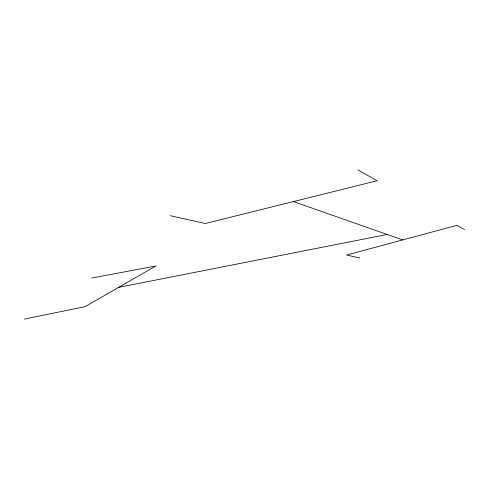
<?xml version="1.0" encoding="UTF-8"?>
<svg xmlns="http://www.w3.org/2000/svg" width="489" height="489" viewBox="0 0 489 489"><rect width="100%" height="100%" fill="white"/><g stroke="black" fill="none" stroke-linecap="round" stroke-linejoin="round"><path stroke-width="0.73" d="M24.45 319.079L84.958 306.689L155.936 265.979L91.761 278.039M118.68 287.349L387.147 234.476M170.288 215.716L205.246 223.51L377.208 180.722L357.905 169.921M359.849 257.99L346.585 255.032L456.928 225.343L464.55 229.61M293.437 201.566L402.698 239.934"/></g></svg>
